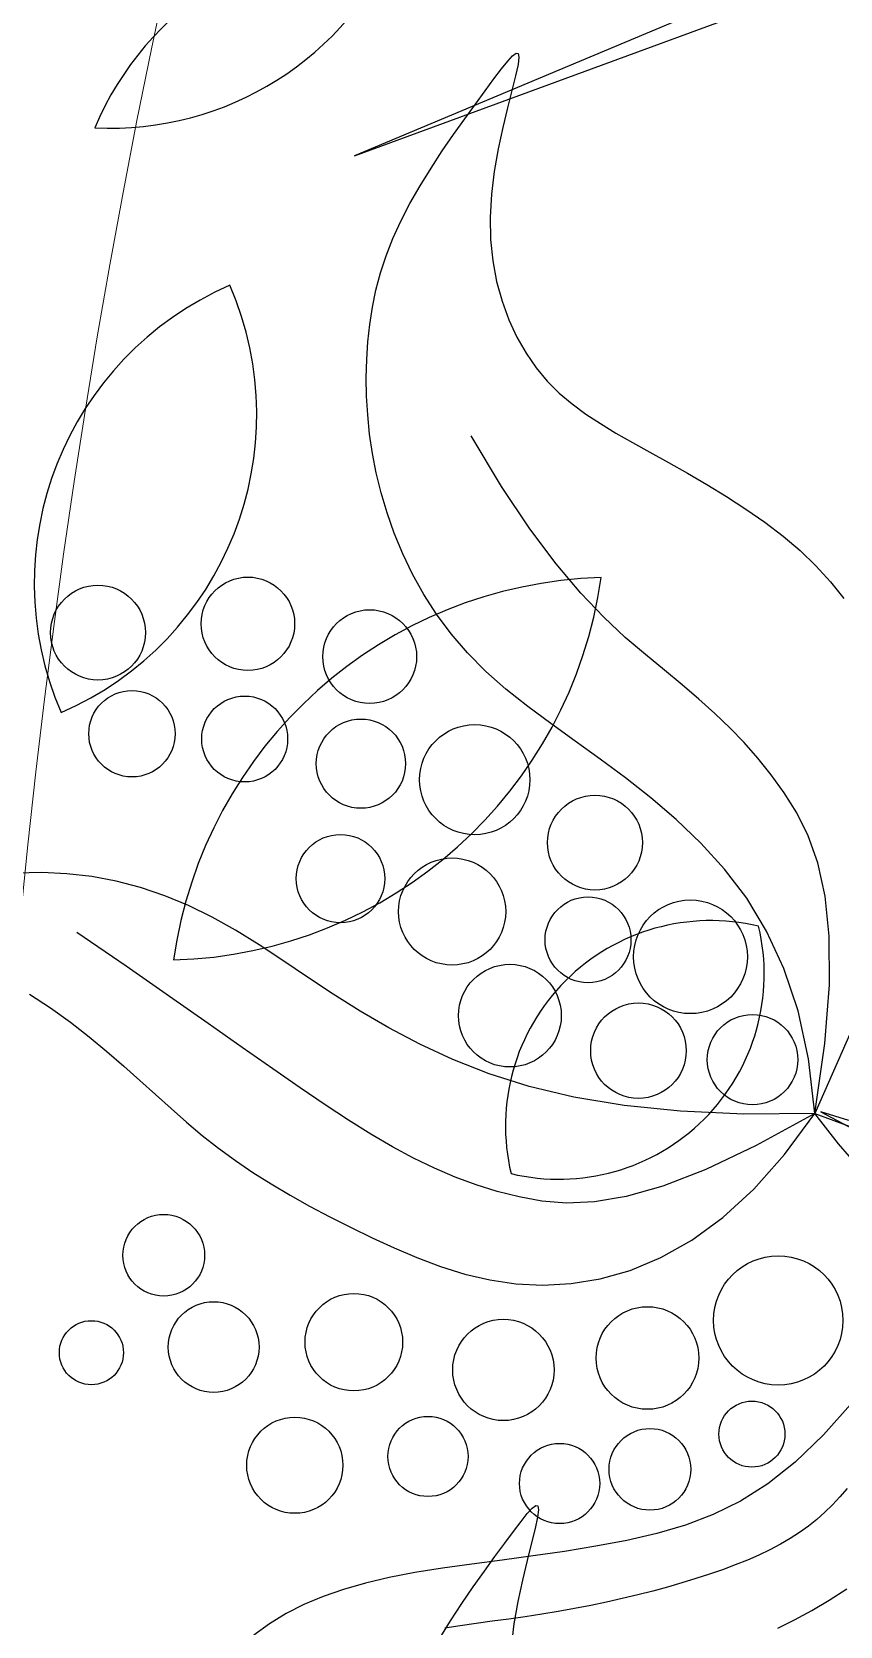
# Model space of a CAD drawing. Header units: millimetres. Extents: x -1030105 to 906887, y -616134 to 1220667.
# Drawn here: x -105223 to -104318, y 545355 to 547140 of the extents above; entities that cross this region are included whole.
import ezdxf

# ---------------------------------------------------------------- set-up
doc = ezdxf.new("R2010")
doc.units = ezdxf.units.MM
doc.header["$MEASUREMENT"] = 0
doc.linetypes.add('DASHED', pattern=[0.75, 0.5, -0.25])
doc.layers.add('A-Furniture', color=143, linetype='Continuous')
doc.layers.add('A-Tree', color=98, linetype='Continuous')
doc.layers.add('A-Wall', color=6, linetype='Continuous', lineweight=9)

# ---------------------------------------------------------------- blocks, each defined once
blk = doc.blocks.new('12PPLT11')
at = {"color": 0, "linetype": 'ByBlock'}
for p, q in [((-0.1132836656112204, -0.1442032113619689), (-0.2973929989445878, -0.2216018780286504)), ((-0.2973929989445878, -0.2216018780286504), (-0.1062476656112494, -0.1512394613619676))]:
    blk.add_line(p, q, dxfattribs=at)
for centre, radius, start, end in [((-0.3462229156112855, -0.1535553780286705), 0.06249758333333334, 267.1724340003306, 337.236468999614), ((-0.2916762489445546, -0.2401590446953321), 0.06249758333333334, 87.17243400033057, 157.236468999614), ((-0.296434582277918, -0.307076711362015), 0.06498733333333333, 113.47529200124, 203.4559599996687), ((-0.3819396656112986, -0.2733360446953554), 0.06498733333333333, 293.47529200124, 23.45595999966874), ((-0.3360968322779172, -0.2936292946953358), 0.08883749999999999, 271.6327640001786, 352.0267889979866), ((-0.2455868322779224, -0.3947534613619723), 0.08883749999999999, 91.63276400017855, 172.0267889979866), ((-0.2261904989445611, -0.4156024613619707), 0.04104691666666667, 76.54190600001937, 193.4774259998473), ((-0.2565539989445824, -0.3852491280286472), 0.04104691666666667, 256.5419060000193, 13.4774259998473)]:
    blk.add_arc(centre, radius, start, end, dxfattribs=at)
blk = doc.blocks.new('CAY8')
at = {"color": 0, "linetype": 'ByBlock'}
for p, q in [((312.5322866161023, 484.9470836177225), (307.4518882105276, 493.6755791647975)), ((316.9619936003601, 475.9684877633354), (312.5322866161023, 484.9470836177225)), ((594.6653872682818, 484.0883997266083), (601.9992217712806, 485.0742105147965)), ((601.9992217712806, 485.0742105147965), (609.6396320906588, 485.6723661802625)), ((609.6396320906588, 485.6723661802625), (617.6001742562166, 485.8828667590224)), ((617.6001742562166, 485.8828667590224), (625.7734424629471, 485.7557322617886)), ((625.7734424629471, 485.7557322617886), (634.0217904492038, 485.3534876913272)), ((634.0217904492038, 485.3534876913272), (642.2075719525546, 484.7386580511247)), ((642.2075719525546, 484.7386580511247), (650.193140710895, 483.9737683440781)), ((567.5198776778652, 476.5187044715731), (574.0653737866178, 478.9300861875254)), ((574.0653737866178, 478.9300861875254), (580.7422597632412, 481.0038326065423)), ((580.7422597632412, 481.0038326065423), (587.594332094699, 482.7274387717353)), ((587.594332094699, 482.7274387717353), (594.6653872682818, 484.0883997266083)), ((650.193140710895, 483.9737683440781), (657.8408504617928, 483.1213435736081)), ((657.8408504617928, 483.1213435736081), (665.0130549436017, 482.2439087430048)), ((665.0130549436017, 482.2439087430048), (671.5721078933657, 481.4039888552961)), ((671.5721078933657, 481.4039888552961), (677.3834913730698, 480.6474355832634)), ((677.3834913730698, 480.6474355832634), (682.3252007419742, 479.9534072779807)), ((682.3252007419742, 479.9534072779807), (686.2783596820536, 479.2843889587693)), ((686.2783596820536, 479.2843889587693), (689.1240918758067, 478.6028656467188)), ((689.1240918758067, 478.6028656467188), (690.7435210063868, 477.8713223612158)), ((690.7435210063868, 477.8713223612158), (691.0177707562925, 477.0522441228259)), ((320.7410091633665, 466.7397916012433), (316.9619936003601, 475.9684877633354)), ((554.6478691141547, 470.7330549730123), (561.0619749493653, 473.7821924145919)), ((561.0619749493653, 473.7821924145919), (567.5198776778652, 476.5187044715731)), ((676.8276924507754, 472.1419452095815), (669.8807273076109, 470.3026675283127)), ((682.6484609031413, 473.6936077879818), (676.8276924507754, 472.1419452095815)), ((687.0552268439442, 475.0014228683376), (682.6484609031413, 473.6936077879818)), ((689.8279648078915, 476.1081159517871), (687.0552268439442, 475.0014228683376)), ((691.0177707562925, 477.0522441228259), (689.8279648078915, 476.1081159517871)), ((267.6314504428101, 465.7164567224263), (266.8670964167122, 455.7103645220941)), ((323.8693333045321, 457.2609951314462), (320.7410091633665, 466.7397916012433)), ((541.8592839485373, 463.7052405252198), (548.2441914064348, 467.3785866987109)), ((548.2441914064348, 467.3785866987109), (554.6478691141547, 470.7330549730123)), ((653.7594302318776, 465.5861964342712), (645.1607099419507, 462.6214678108681)), ((662.0953712942155, 468.1320071383034), (653.7594302318776, 465.5861964342712)), ((669.8807273076109, 470.3026675283127), (662.0953712942155, 468.1320071383034)), ((296.0507108769834, 437.3696902261599), (298.3755771013984, 461.1292075637557)), ((529.2208591535764, 455.326884593569), (535.5119165829765, 459.6942589806658)), ((535.5119165829765, 459.6942589806658), (541.8592839485373, 463.7052405252198)), ((636.5870162451993, 459.1940536630736), (628.3261549623876, 455.2601863848849)), ((645.1607099419507, 462.6214678108681), (636.5870162451993, 459.1940536630736)), ((266.8670964167122, 455.7103645220941), (265.689803705538, 445.9793826892073)), ((326.3469660243809, 447.5320983542715), (323.8693333045321, 457.2609951314462)), ((523.0048815037026, 450.5843598923839), (529.2208591535764, 455.326884593569)), ((628.3261549623876, 455.2601863848849), (620.6200498271082, 450.7948559098168)), ((265.689803705538, 445.9793826892073), (264.205935279484, 436.5860363743941)), ((328.1739073233057, 437.5531012693918), (326.3469660243809, 447.5320983542715)), ((516.8827534762622, 445.4479274056957), (523.0048815037026, 450.5843598923839)), ((620.6200498271082, 450.7948559098168), (613.5270962238737, 445.8480823284062)), ((504.9951256633231, 433.9183091902178), (510.8732449151448, 439.8988296624175)), ((510.8732449151448, 439.8988296624175), (516.8827534762622, 445.4479274056957)), ((607.0598074487807, 440.4886432690055), (601.2306967988425, 434.7853163603595)), ((613.5270962238737, 445.8480823284062), (607.0598074487807, 440.4886432690055)), ((264.205935279484, 436.5860363743941), (262.5145546937292, 427.5709669323205)), ((293.8916458321346, 416.3112546407738), (296.0507108769834, 437.3696902261599)), ((329.3501572005207, 427.3240038772656), (328.1739073233057, 437.5531012693918)), ((499.2744650129043, 427.4886505917038), (504.9951256633231, 433.9183091902178)), ((601.2306967988425, 434.7853163603595), (596.0522775698282, 428.8068792310823)), ((262.5145546937292, 427.5709669323205), (260.6855278454768, 418.8872805300725)), ((329.8757156559604, 416.8448061773688), (329.3501572005207, 427.3240038772656)), ((493.766530048737, 420.5963067634748), (499.2744650129043, 427.4886505917038)), ((596.0522775698282, 428.8068792310823), (591.5370630591442, 422.6221095103774)), ((488.5338873046076, 413.2287726747109), (493.766530048737, 420.5963067634748)), ((591.5370630591442, 422.6221095103774), (587.6975665629525, 416.2997848269242)), ((260.6855278454768, 418.8872805300725), (258.7814212181565, 410.466199539298)), ((291.9140235874966, 397.6537806378929), (293.8916458321346, 416.3112546407738)), ((329.7797803823069, 406.1071715018279), (329.8757156559604, 416.8448061773688)), ((536.3946233822953, 399.137192581702), (548.2410569418153, 419.5125427911207)), ((587.6975665629525, 416.2997848269242), (584.5463013778735, 409.9086828090094)), ((258.7814212181565, 410.466199539298), (256.8648012942158, 402.2389463308591)), ((483.6391033137788, 405.37354329564), (488.5338873046076, 413.2287726747109)), ((584.5463013778735, 409.9086828090094), (582.0790964049247, 403.4967393815768)), ((256.8648012942158, 402.2389463308591), (254.9982345566259, 394.1367432765346)), ((329.2083398390405, 395.0694165086552), (329.7797803823069, 406.1071715018279)), ((479.1447446104303, 397.0181135962284), (483.6391033137788, 405.37354329564)), ((582.0790964049247, 403.4967393815768), (580.2250429638898, 397.0285236498476)), ((290.1334857633865, 381.0971480466342), (291.9140235874966, 397.6537806378929)), ((328.3365801785858, 383.6815211880548), (329.2083398390405, 395.0694165086552)), ((475.1133777272353, 388.1499785463766), (479.1447446104303, 397.0181135962284)), ((527.0477186799562, 381.0596376957128), (536.3946233822953, 399.137192581702)), ((580.2250429638898, 397.0285236498476), (578.8965479783601, 390.4477630155689)), ((254.9982345566259, 394.1367432765346), (253.2442874878998, 386.0908127467283)), ((578.8965479783601, 390.4477630155689), (578.0060183729747, 383.6981848801606)), ((253.2442874878998, 386.0908127467283), (251.6655265710087, 378.0323771135463)), ((327.3396875521885, 371.893465529969), (328.3365801785858, 383.6815211880548)), ((471.6075691988972, 378.7566331159851), (475.1133777272353, 388.1499785463766)), ((578.0060183729747, 383.6981848801606), (577.465861071194, 376.7235166445189)), ((251.6655265710087, 378.0323771135463), (250.324518289317, 369.8926587475235)), ((288.5656739813003, 366.3412366972934), (290.1334857633865, 381.0971480466342)), ((468.6898855581549, 368.8255722744962), (471.6075691988972, 378.7566331159851)), ((519.846842511799, 365.026651733433), (527.0477186799562, 381.0596376957128)), ((577.465861071194, 376.7235166445189), (577.1884829970022, 369.467485710129)), ((250.324518289317, 369.8926587475235), (249.2702730536275, 361.6133008852066)), ((326.392848112142, 359.655229524602), (327.3396875521885, 371.893465529969)), ((287.2262298613587, 353.0859264199044), (288.5656739813003, 366.3412366972934)), ((466.3832678910931, 358.3541907893468), (468.6898855581549, 368.8255722744962)), ((514.4384945542351, 350.7850082956011), (519.846842511799, 365.026651733433)), ((577.1884829970022, 369.467485710129), (577.0862910754313, 361.8738194786729)), ((249.2702730536275, 361.6133008852066), (248.4975769907196, 353.1776302195303)), ((325.6712480098886, 346.9167931620923), (326.392848112142, 359.655229524602)), ((464.5521554935785, 347.3794826158282), (466.3832678910931, 358.3541907893468)), ((577.0862910754313, 361.8738194786729), (577.0716922290903, 353.8862453512429)), ((248.4975769907196, 353.1776302195303), (247.9876601554006, 344.5793943103581)), ((286.1307950244682, 341.0310970442388), (287.2262298613587, 353.0859264199044)), ((510.4691744838074, 338.0814809828244), (514.4384945542351, 350.7850082956011)), ((577.0716922290903, 353.8862453512429), (577.0612644822559, 345.4745428444894)), ((247.9876601554006, 344.5793943103581), (247.7217526035256, 335.8123407153926)), ((325.3500733980491, 333.6281364324477), (325.6712480098886, 346.9167931620923)), ((463.0213622137107, 335.9483415063096), (464.5521554935785, 347.3794826158282)), ((577.0612644822559, 345.4745428444894), (576.9882702519917, 336.7126999365737)), ((285.2950110915353, 329.8766283996101), (286.1307950244682, 341.0310970442388)), ((507.5853819769927, 326.6628433964306), (510.4691744838074, 338.0814809828244)), ((247.7217526035256, 335.8123407153926), (247.6810843898365, 326.8702169932531)), ((325.6045104283276, 319.739239325414), (325.3500733980491, 333.6281364324477)), ((461.6157018993927, 324.1076612130946), (463.0213622137107, 335.9483415063096)), ((576.9882702519917, 336.7126999365737), (576.7901430567017, 327.700756720953)), ((247.6810843898365, 326.8702169932531), (247.8468855694027, 317.7467707034757)), ((284.737648007098, 319.3583522138233), (285.2950110915353, 329.8766283996101)), ((505.4336167103993, 316.2758691365034), (507.5853819769927, 326.6628433964306)), ((576.7901430567017, 327.700756720953), (576.4043164121704, 318.5387532918703)), ((284.4899890125762, 309.3559078017734), (284.737648007098, 319.3583522138233)), ((326.6261512537258, 305.1753045594978), (325.6045104283276, 319.739239325414)), ((460.1599883990511, 311.904335488618), (461.6157018993927, 324.1076612130946)), ((576.4043164121704, 318.5387532918703), (575.7682238371945, 309.326729741997)), ((247.8468855694027, 317.7467707034757), (248.2003861974245, 308.4357494038286)), ((503.6603783600458, 306.6673318035846), (505.4336167103993, 316.2758691365034)), ((248.2003861974245, 308.4357494038286), (248.7228163289055, 298.9309006529311)), ((284.5864456734143, 299.7848863756026), (284.4899890125762, 309.3559078017734)), ((458.4790355601963, 299.3852580856419), (460.1599883990511, 311.904335488618)), ((501.9575272526945, 297.6105781420429), (503.6603783600458, 306.6673318035846)), ((575.7682238371945, 309.326729741997), (574.8192988474275, 300.1647261651178)), ((285.0614295553842, 290.560879148763), (284.5864456734143, 299.7848863756026)), ((328.6722120328941, 289.7624257638618), (326.6261512537258, 305.1753045594978)), ((574.8192988474275, 300.1647261651178), (573.4949749608804, 291.1527826548208)), ((248.7228163289055, 298.9309006529311), (249.4235609365733, 289.2363928313443)), ((456.3976572317133, 286.5973227561426), (458.4790355601963, 299.3852580856419)), ((500.1983663103547, 288.9852474664458), (501.9575272526945, 297.6105781420429)), ((249.4235609365733, 289.2363928313443), (250.4246246620187, 279.3980776051703)), ((285.9493522243883, 281.599477333004), (285.0614295553842, 290.560879148763)), ((332.016314926108, 273.3019192963638), (328.6722120328941, 289.7624257638618)), ((498.3015591059102, 280.6975522355806), (500.1983663103547, 288.9852474664458)), ((573.4949749608804, 291.1527826548208), (571.732685694582, 282.3909393048907)), ((287.2846252453473, 272.8162721409262), (285.9493522243883, 281.599477333004)), ((453.7406672610468, 273.5874232524238), (456.3976572317133, 286.5973227561426)), ((496.1857692116555, 272.653704907907), (498.3015591059102, 280.6975522355806)), ((571.732685694582, 282.3909393048907), (569.4776853887179, 273.9521420292895)), ((250.4246246620187, 279.3980776051703), (251.8761670633121, 269.472227463435)), ((569.4776853887179, 273.9521420292895), (566.706511675382, 265.8009600220339)), ((251.8761670633121, 269.472227463435), (253.9283477000299, 259.5151148933965)), ((289.1016601840984, 264.1268547854579), (287.2846252453473, 272.8162721409262)), ((336.9320820922676, 255.5951015136834), (332.016314926108, 273.3019192963638)), ((450.3075745089463, 260.4047702748594), (453.7406672610468, 273.5874232524238)), ((493.7696601996886, 264.759917941361), (496.1857692116555, 272.653704907907)), ((93.91256145839179, 259.9812415372817), (86.87600967007347, 263.239416858547)), ((291.4348686064786, 255.4468164788723), (289.1016601840984, 264.1268547854579)), ((490.9718956425659, 256.9224037945332), (493.7696601996886, 264.759917941361)), ((566.706511675382, 265.8009600220339), (563.403523010611, 257.8748682994792)), ((100.7057624676472, 256.1447648201884), (93.91256145839179, 259.9812415372817)), ((107.3196061582439, 251.6966398855529), (100.7057624676472, 256.1447648201884)), ((253.9283477000299, 259.5151148933965), (256.7313261307008, 249.5830123839496)), ((294.4064981465654, 246.6763498846503), (291.4348686064786, 255.4468164788723)), ((343.6931356924342, 236.4432887743988), (336.9320820922676, 255.5951015136834)), ((445.7966678876128, 247.1078423134841), (450.3075745089463, 260.4047702748594)), ((487.7111391125818, 249.0473749256871), (490.9718956425659, 256.9224037945332)), ((113.8180859910444, 246.6035199139533), (107.3196061582439, 251.6966398855529)), ((256.7313261307008, 249.5830123839496), (260.4352619141155, 239.7321924224179)), ((483.9060541818344, 241.0410437933479), (487.7111391125818, 249.0473749256871)), ((120.2651954275661, 240.8320580839372), (113.8180859910444, 246.6035199139533)), ((298.4901407165689, 237.6540534728065), (294.4064981465654, 246.6763498846503)), ((439.8809313218972, 233.7574348058133), (445.7966678876128, 247.1078423134841)), ((126.7249279275584, 234.3489075749694), (120.2651954275661, 240.8320580839372)), ((260.4352619141155, 239.7321924224179), (265.1903146093264, 230.0189274976965)), ((304.2472242973981, 228.2031271637115), (298.4901407165689, 237.6540534728065)), ((352.5730978855736, 215.6477974348618), (343.6931356924342, 236.4432887743988)), ((479.3848260161776, 232.8239237075195), (483.9060541818344, 241.0410437933479)), ((133.2612769529314, 227.1207215663835), (126.7249279275584, 234.3489075749694)), ((265.1903146093264, 230.0189274976965), (271.1466437744039, 220.4994900975016)), ((432.2333487365195, 220.4143431889697), (439.8809313218972, 233.7574348058133)), ((473.6137261534113, 224.3737313855618), (479.3848260161776, 232.8239237075195)), ((139.9382359642859, 219.114153238037), (133.2612769529314, 227.1207215663835)), ((312.2391768695034, 218.1467708784567), (304.2472242973981, 228.2031271637115)), ((465.9685477245675, 215.6824843973609), (473.6137261534113, 224.3737313855618)), ((146.8087120779546, 210.3333159757767), (139.9382359642859, 219.114153238037)), ((271.1466437744039, 220.4994900975016), (278.4499594757672, 211.2501850619537)), ((323.0274264142517, 207.3081845373472), (312.2391768695034, 218.1467708784567)), ((422.5269040558724, 207.1393629013201), (432.2333487365195, 220.4143431889697)), ((153.8812670359493, 200.9321639935315), (146.8087120779546, 210.3333159757767)), ((278.4499594757672, 211.2501850619537), (287.2281738076654, 202.4274466370571)), ((363.8455908318301, 193.0099438536508), (352.5730978855736, 215.6477974348618)), ((455.825083861595, 206.7422003118863), (465.9685477245675, 215.6824843973609)), ((337.1734009120937, 195.5105680614743), (323.0274264142517, 207.3081845373472)), ((410.4345812052652, 193.9932893800524), (422.5269040558724, 207.1393629013201)), ((442.5591276954601, 197.5448966989588), (455.825083861595, 206.7422003118863)), ((121.7734424629471, 197.7557322617886), (130.0217904492038, 197.3534876913272)), ((130.0546347882646, 192.9867154185067), (126.2058818130699, 197.9375294108195)), ((161.1533762352283, 191.1021117118089), (153.8812670359493, 200.9321639935315)), ((287.2281738076654, 202.4274466370571), (297.60474937047, 194.207741420827)), ((425.5464723575878, 188.0825911276133), (442.5591276954601, 197.5448966989588)), ((130.0217904492038, 197.3534876913272), (138.2075719525546, 196.7386580511247)), ((133.9429033673023, 187.8779435929409), (130.0546347882646, 192.9867154185067)), ((138.2075719525546, 196.7386580511247), (146.193140710895, 195.9737683440781)), ((146.193140710895, 195.9737683440781), (153.8408504617928, 195.1213435736081)), ((153.8408504617928, 195.1213435736081), (161.0130549436017, 194.2439087430048)), ((161.0130549436017, 194.2439087430048), (167.5721078933657, 193.4039888552961)), ((167.5721078933657, 193.4039888552961), (173.3834913730698, 192.6474355832634)), ((173.3834913730698, 192.6474355832634), (178.3252007419742, 191.9534072779807)), ((178.3252007419742, 191.9534072779807), (182.2783596820536, 191.2843889587693)), ((182.2783596820536, 191.2843889587693), (185.1240918758067, 190.6028656467188)), ((297.60474937047, 194.207741420827), (309.7031487657314, 186.7675360105586)), ((355.238528343938, 182.5771213712087), (337.1734009120937, 195.5105680614743)), ((377.7842366910209, 168.3310443875107), (363.8455908318301, 193.0099438536508)), ((395.6293641085667, 181.0369180630751), (410.4345812052652, 193.9932893800524)), ((137.8728829518823, 182.6550911593094), (133.9429033673023, 187.8779435929409)), ((168.6225150728151, 181.0345735510509), (161.1533762352283, 191.1021117118089)), ((178.6484609031413, 185.6936077879818), (172.8276924507754, 184.1419452095815)), ((183.0552268439442, 187.0014228683376), (178.6484609031413, 185.6936077879818)), ((185.8279648078915, 188.1081159517871), (183.0552268439442, 187.0014228683376)), ((185.1240918758067, 190.6028656467188), (186.7435210063868, 189.8713223612158)), ((187.0177707562925, 189.0522441228259), (185.8279648078915, 188.1081159517871)), ((186.7435210063868, 189.8713223612158), (187.0177707562925, 189.0522441228259)), ((309.7031487657314, 186.7675360105586), (323.6468345941485, 180.2832970042018)), ((404.1629109791411, 178.3473011671467), (425.5464723575878, 188.0825911276133)), ((141.8467689437693, 177.3620353426686), (137.8728829518823, 182.6550911593094)), ((158.0953712942155, 180.1320071383034), (149.7594302318776, 177.5861964342712)), ((165.8807273076109, 182.3026675283127), (158.0953712942155, 180.1320071383034)), ((172.8276924507754, 184.1419452095815), (165.8807273076109, 182.3026675283127)), ((176.2861589464537, 170.920963932027), (168.6225150728151, 181.0345735510509)), ((323.6468345941485, 180.2832970042018), (339.5592694572715, 174.9314909998375)), ((377.7842366910209, 168.3310443875107), (355.238528343938, 182.5771213712087)), ((377.7842366910209, 168.3310443875107), (395.6293641085667, 181.0369180630751)), ((141.1607099419507, 174.6214678108681), (132.5870162451993, 171.1940536630736)), ((149.7594302318776, 177.5861964342712), (141.1607099419507, 174.6214678108681)), ((145.8667567438115, 172.0426533678128), (141.8467689437693, 177.3620353426686)), ((149.935041753839, 166.7408224597984), (145.8667567438115, 172.0426533678128)), ((339.5592694572715, 174.9314909998375), (357.563915955865, 170.8885845950881)), ((377.7842366910209, 168.3310443875107), (404.1629109791411, 178.3473011671467)), ((154.0538193760094, 161.5004198434199), (149.935041753839, 166.7408224597984)), ((184.1417832534953, 160.9526972753101), (176.2861589464537, 170.920963932027)), ((357.563915955865, 170.8885845950881), (377.7842366910209, 168.3310443875107)), ((371.6778717071593, 154.1521932087071), (377.7842366910209, 168.3310443875107)), ((418.1965725063437, 171.936922556366), (377.7842366910209, 168.3310443875107)), ((377.7842366910209, 168.3310443875107), (380.4283157178888, 151.2098696183621)), ((379.5013676186736, 166.4372518512337), (379.9519307349274, 140.5676268740081)), ((381.856037362706, 155.0890685864451), (379.5013676186736, 166.4372518512337)), ((158.2230896602869, 156.3591067930993), (154.0538193760094, 161.5004198434199)), ((192.1868633913564, 151.3211880016697), (184.1417832534953, 160.9526972753101)), ((162.43407125454, 151.3296807809184), (158.2230896602869, 156.3591067930993)), ((367.1802860766493, 141.5806322714288), (371.6778717071593, 154.1521932087071)), ((166.675787455426, 146.4187233275388), (162.43407125454, 151.3296807809184)), ((200.4188747569297, 142.2178505315478), (192.1868633913564, 151.3211880016697)), ((170.9372615599295, 141.6328159542118), (166.675787455426, 146.4187233275388)), ((175.207516864577, 136.9785401819918), (170.9372615599295, 141.6328159542118)), ((208.8979506530686, 133.8044273424621), (200.4188747569297, 142.2178505315478)), ((179.47557666596, 132.4624775323919), (175.207516864577, 136.9785401819918)), ((217.9348560014932, 126.1239731380065), (208.8979506530686, 133.8044273424621)), ((183.7304642615218, 128.0912095261392), (179.47557666596, 132.4624775323919)), ((187.9612029470027, 123.8713176847468), (183.7304642615218, 128.0912095261392)), ((192.1586454876251, 119.8104804794148), (187.9612029470027, 123.8713176847468)), ((227.9030136304082, 119.1898706780648), (217.9348560014932, 126.1239731380065)), ((196.3209625165855, 115.9207641865087), (192.1586454876251, 119.8104804794148)), ((200.4481541358418, 112.2153320324742), (196.3209625165855, 115.9207641865087)), ((239.1758463674942, 113.0155027231758), (227.9030136304082, 119.1898706780648)), ((204.5402204468937, 108.7073472431675), (200.4481541358418, 112.2153320324742)), ((208.5971615512408, 105.4099730455582), (204.5402204468937, 108.7073472431675)), ((252.1267770394497, 107.6142520336816), (239.1758463674942, 113.0155027231758)), ((212.6189775500552, 102.3363726656335), (208.5971615512408, 105.4099730455582)), ((216.605668545033, 99.49970932970791), (212.6189775500552, 102.3363726656335)), ((267.129228474545, 102.9995013693351), (252.1267770394497, 107.6142520336816)), ((284.5566235000024, 99.18463349087142), (267.129228474545, 102.9995013693351)), ((220.5572346379358, 96.91314626475105), (216.605668545033, 99.49970932970791)), ((224.4777006510285, 94.58527613891965), (220.5572346379358, 96.91314626475105)), ((228.3871902906194, 92.50640938800098), (224.4777006510285, 94.58527613891965)), ((232.3098519842406, 90.66228589027924), (228.3871902906194, 92.50640938800098)), ((236.2698341590312, 89.03864552331834), (232.3098519842406, 90.66228589027924)), ((240.2912852433092, 87.62122816546798), (236.2698341590312, 89.03864552331834)), ((244.3983536635587, 86.39577369435756), (240.2912852433092, 87.62122816546798)), ((248.6151878476394, 85.3480219882058), (244.3983536635587, 86.39577369435756)), ((252.9659362231487, 84.46371292470758), (248.6151878476394, 85.3480219882058)), ((190.7524663444365, 81.57132768490737), (196.884858203457, 77.38447044516397)), ((196.884858203457, 77.38447044516397), (203.4361158396005, 73.16196299244803)), ((203.4361158396005, 73.16196299244803), (210.4036049837541, 69.03752119155433)), ((210.4036049837541, 69.03752119155433), (217.7846913678532, 65.14486090786704))]:
    blk.add_line(p, q, dxfattribs=at)
for centre, radius in [((407.2487244603126, 511.7891244401562), 18.94813183971715), ((378.4606751219708, 480.3368960959069), 17.24927962176853), ((439.3253496173438, 461.1292075637557), 18.66978943225168), ((398.4200259157897, 439.945839492686), 17.14734747035369), ((451.3922691483695, 412.2168672088392), 18.73870680104093), ((412.2937173283954, 394.5711421433898), 17.82511153813365), ((368.1501726403385, 379.446243026674), 17.64572506551252), ((154.2224266477442, 374.6945903102187), 12.80511311516639), ((202.2734854598257, 368.2920148935536), 16.32382515663563), ((428.6898791916992, 351.7172707428927), 22.01284316869965), ((179.8496580143928, 333.0779066786945), 18.11519118753826), ((378.2401323929316, 334.0715456774433), 21.3969291632495), ((353.0152719851048, 293.7384813667904), 20.51842207483037), ((429.9511144170483, 297.5197108608718), 18.94815065717508), ((154.2224266477442, 281.8573976400166), 19.20768853203212), ((208.6802933017334, 285.0586853483492), 19.47298373191511), ((394.6362942566284, 281.1344081992011), 17.14438200037023), ((408.5099856687757, 242.0617474335031), 22.72236951363427), ((365.6277021891819, 242.0617474335031), 19.07366132155314), ((183.0530619350848, 237.0394451590491), 16.01023344620376), ((227.9006908434258, 227.4356008930063), 20.24801601463795), ((384.546360486298, 200.4682607190716), 18.04683458001724), ((199.0700815391338, 185.8189361203713), 16.01319991644086), ((259.9347300518511, 179.4163607037717), 20.50649462682387), ((221.493908985025, 157.007384463288), 16.32382515663548), ((298.3755771013984, 141.0009836398622), 25.82640334534917), ((253.5279222100089, 128.1958516650284), 13.19974248093202)]:
    blk.add_circle(centre, radius, dxfattribs=at)
blk = doc.blocks.new('CÂY')
at = {"layer": 'A-Tree', "color": 8, "ltscale": 10, "xscale": 5600, "yscale": 5600, "zscale": 5600}
blk.add_blockref('12PPLT11', (-14002.63927257677, 39131.0177320498), dxfattribs=at)
at = {"layer": 'A-Tree', "color": 8, "ltscale": 10, "xscale": 2.803183510899544, "yscale": 2.803183510899544, "zscale": 2.803183510899544, "rotation": 61.02666088021106}
blk.add_blockref('CAY8', (-15253.1624521194, 35662.46407066891), dxfattribs=at)
blk = doc.blocks.new('BỐ TRÍ LAY OUT')
at = {"layer": 'A-Furniture', "color": 3}
blk.add_blockref('CÂY', (4286.75486311756, 4469.288343299762), dxfattribs=at)
blk = doc.blocks.new('TƯỜNG KIẾN TRÚC')
at = {"color": 0}
blk.add_lwpolyline([(-59109.45050007258, -10951.41178502212, 0.3007712608834658), (-59433.48834112042, -20977.9515451272, -0.1109267746102993), (-58324.95049999893, -25392.9117849312, 0.2744959358900485), (-54764.67693125011, -30745.50201954215), (-54870.07724847212, -30916.70735113195, -0.2737434813125313), (-58524.82350961678, -25400.4982577007, 0.110781498324218), (-59608.28799956816, -21075.5089369925, -0.3003100924078351), (-59276.732707736, -10841.56509468262, 0.1203599662711941), (-56712.10026304639, -2725.501215154189, -0.428868107866043), (-44402.02985209874, 7806.991538148141), (-44422.95049881186, 7608.088214958785, 0.4288927192910423), (-56512.45050001712, -2737.411785252159, -0.1204783687929575)], format="xyb", close=True, dxfattribs=at)
blk = doc.blocks.new('KIẾN TRÚC')
h = blk.add_hatch(color=9)
h.dxf.hatch_style = 1
edge = h.paths.add_edge_path(flags=16)
edge.add_line((62281.95049999998, 27412.02927138517), (55232.82389649404, 27412.02927138505))
edge.add_arc((32545.50878812408, 30716.66293956665), 22926.72829924391, 284.53695158247865, 351.7125813344091, ccw=False)
edge.add_line((38300.21700792988, 8523.911784915952), (13217.51784992669, 8523.911784910597))
edge.add_arc((23753.10182550838, 24110.84943410289), 18813.58963585476, 227.7677182561868, 235.9442986410003, ccw=False)
edge.add_arc((7788.819823088517, 12733.3910908635), 4187.039666959467, 236.0590124962323, 322.4360737019827, ccw=False)
edge.add_arc((13873.5970987339, 18503.25729619298), 12505.26566685072, 190.8327360748526, 227.6605687844487, ccw=False)
edge.add_arc((25477.52443721271, 20792.18331255531), 24332.69085544715, 180.6832153365221, 190.991126688788, ccw=False)
edge.add_arc((3282.93561756362, 20557.21277457592), 2137.084471138149, 101.08076224722828, 181.479400931386, ccw=False)
edge.add_line((2872.204064266523, 22654.45611475036), (4986.06665855035, 23013.11448664329))
edge.add_arc((28039.69241930227, 24288.4119512235), 23088.87273861522, 153.2014320220877, 183.1663029992741, ccw=False)
edge.add_arc((10232.26976538847, 40544.64471371844), 6483.106001901682, 182.8401094538115, 244.3962742115525, ccw=False)
edge.add_arc((-6425.00274742386, 39970.86676714511), 10185.26120742048, 1.420812516492314, 26.70695635716553)
edge.add_arc((10590.58143904217, 49414.25633883046), 9292.69259551461, 144.7133172211654, 211.5754885360199, ccw=False)
edge.add_arc((-12326.15115191392, 64090.21360378864), 17935.64217367859, 328.7375359512051, 356.1899532233969)
edge.add_arc((16735.32676788772, 62308.59922571364), 11181.04393981935, 84.1243873636841, 176.9761863570094, ccw=False)
edge.add_arc((20708.98128665387, 99752.52490135818), 26473.21942281876, 263.8653720447036, 288.4869561324928)
edge.add_arc((35667.35201082098, 54479.70646712999), 21207.13938727637, 73.35106851793267, 108.03023985438841, ccw=False)
edge.add_arc((44765.46109434243, 84516.17499720305), 10177.42256554817, 252.7258710955127, 285.7130125077479)
edge.add_arc((49658.99676799333, 68415.98596348311), 6655.601145545619, 49.49953772748103, 108.7311152981473, ccw=False)
edge.add_arc((48035.04809900769, 66009.84854850778), 9545.540963997893, -2.328829575281418, 51.46764420018991, ccw=False)
edge.add_line((57572.70516659174, 65621.96975748474), (49483.50000000001, 65623.9117849106))
edge.add_line((49483.50000000001, 65623.9117849106), (62281.95049999965, 65623.9117849191))
edge.add_line((62281.95049999965, 65623.9117849191), (62281.95049999998, 27412.02927138517))
h.paths.add_polyline_path([(0, 77895.5), (64428.50000000001, 77895.5), (64428.50000000001, -0.577250000089407), (-1.792749999687658, 0.577250000089407)])
at = {"layer": 'A-Wall'}
blk.add_blockref('TƯỜNG KIẾN TRÚC', (62285.79396247002, 65615.61311326921), dxfattribs=at)

msp = doc.modelspace()

# ---------------------------------------------------------------- linework, layer by layer
at = {"color": 1, "linetype": 'DASHED', "ltscale": 1000, "const_width": 50}
msp.add_lwpolyline([(-95670.36382637039, 506057.7127576224, -0.1976179126471055), (-98776.4909959755, 504407.8530505756, -0.1933850795687879), (-101327.4665850348, 505136.2682151492, -0.1620892894414481), (-105187.3251048478, 512029.4862030041, -0.0450071005246337), (-105631.9365025142, 516378.5384931223, -0.3659412979444954), (-103906.2959357335, 518530.9561147504), (-101743.9030274843, 518897.8486090698, -0.1357393945070406), (-99338.88206733699, 530570.340333024, -0.2750178852905023), (-103021.3730096331, 536099.9135275302, 0.1107814983251507), (-104104.8374997806, 540424.9028483479, -0.3003100923854334), (-103773.2822078853, 550658.8466900261, 0.1203599662960986), (-101208.6497629923, 558774.9105705839, -0.4288681078624456), (-88898.57935298752, 569307.4033231586, 0.107847157214301), (-77675.15854412533, 570521.9329957211, -0.1524819869208155), (-65035.16077594279, 570674.3053047663, 0.1449358142641596), (-59256.79872041271, 570595.5800135372, -0.2643588036035894), (-52796.99522499467, 569353.4099046133, -0.2237263001650759), (-49205.79483340826, 561498.4697574847), (-44496.54950000049, 561500.4117849191), (-44496.54950000002, 523288.5292713851), (-51545.67610350606, 523288.5292713851, -0.3011393681377011), (-68478.28299209109, 504400.4117849106), (-93560.98215007345, 504400.4117849106, -0.03627546227429911), (-95670.36382637039, 506057.7127576224)], format="xyb", dxfattribs=at)

# ---------------------------------------------------------------- block references
at = {"color": 3}
for name, p in [('KIẾN TRÚC', (-106778.5, 495876.5)), ('BỐ TRÍ LAY OUT', (-93480.29286311776, 504642.1131132607))]:
    msp.add_blockref(name, p, dxfattribs=at)

doc.saveas('drawing.dxf')
